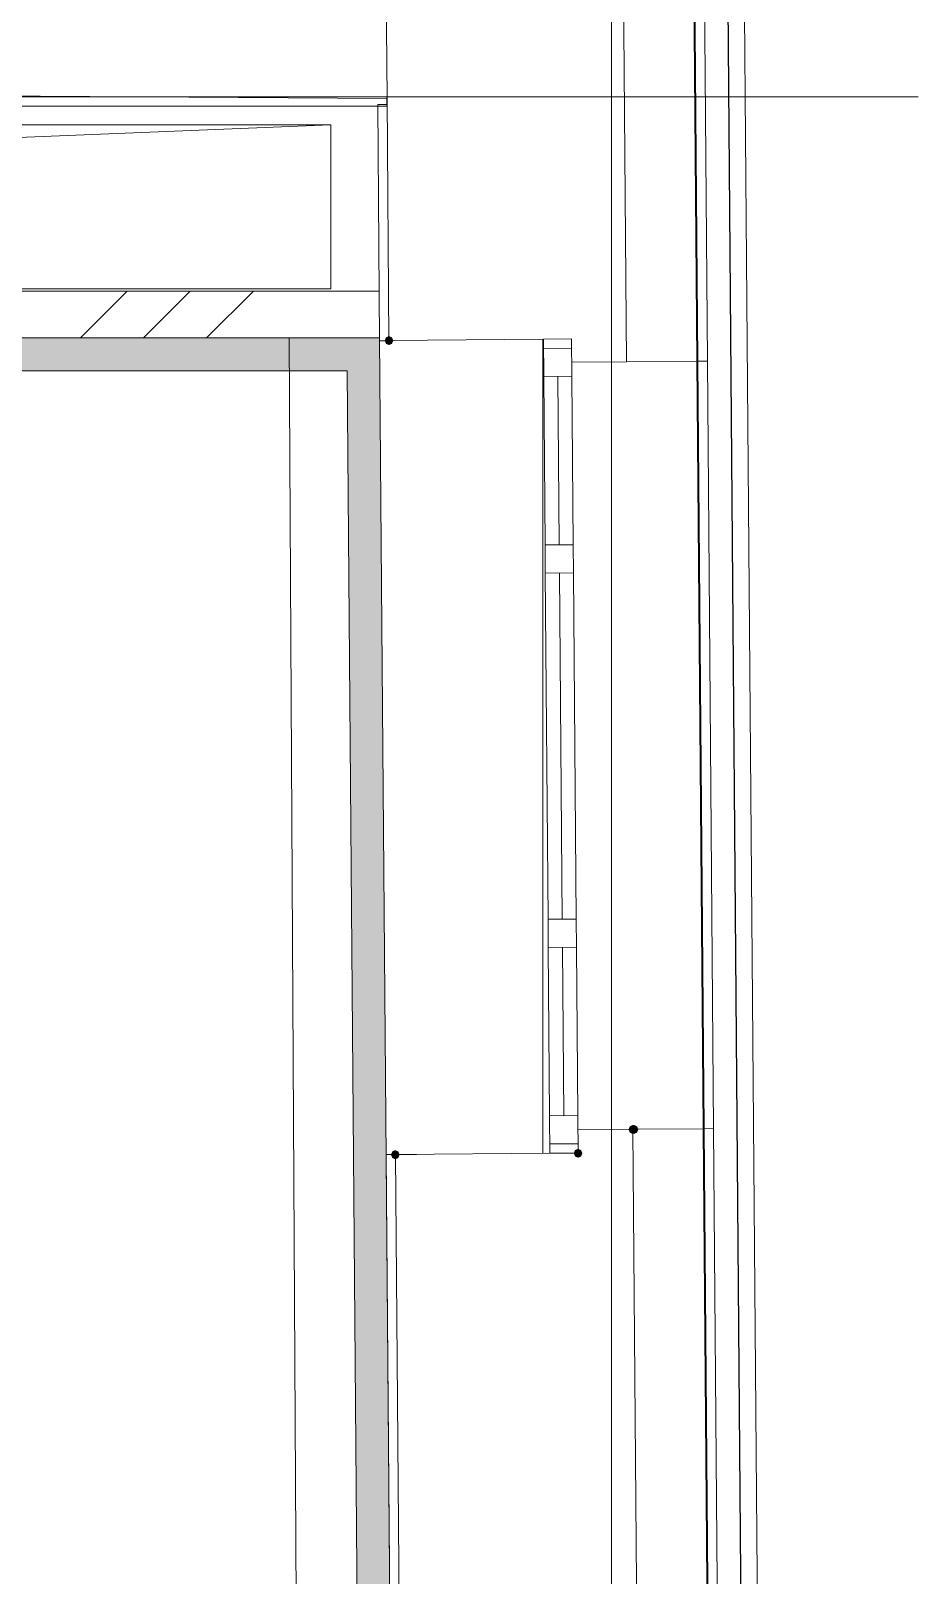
# Model space of a CAD drawing. Header units: millimetres. Extents: x 0 to 1189, y 0 to 841.
# Drawn here: x 844.77 to 863.73, y 621.78 to 654.78 of the extents above; entities that cross this region are included whole.
import ezdxf

# ---------------------------------------------------------------- set-up
doc = ezdxf.new("R2010")
doc.units = ezdxf.units.MM

msp = doc.modelspace()

# ---------------------------------------------------------------- hatches: boundary and pattern name
at = {"true_color": 0xf1d696}
h = msp.add_hatch(color=41, dxfattribs=at)
h.dxf.hatch_style = 2
h.paths.add_polyline_path([(834.910276, 647.51976), (834.910276, 648.219761), (851.518301, 648.219761), (851.523301, 647.51976)])
h = msp.add_hatch(color=41, dxfattribs=at)
h.dxf.hatch_style = 2
h.paths.add_polyline_path([(852.218302, 648.219761), (851.523301, 647.51976), (851.518301, 648.219761)])
h = msp.add_hatch(color=41, dxfattribs=at)
h.dxf.hatch_style = 2
h.paths.add_polyline_path([(851.523301, 647.51976), (852.212302, 648.214761), (852.223302, 647.51976)])
h = msp.add_hatch(color=7)
h.dxf.hatch_style = 2
h.paths.add_polyline_path([(852.328302, 648.157761), (852.35474, 648.094198), (852.418302, 648.067761), (852.481865, 648.094198), (852.508302, 648.157761), (852.508302, 648.167761), (852.481865, 648.231324), (852.418302, 648.257761), (852.35474, 648.231324), (852.328302, 648.167761)])
h = msp.add_hatch(color=41, dxfattribs=at)
h.dxf.hatch_style = 2
h.paths.add_polyline_path([(852.223302, 647.51976), (853.459304, 494.774527), (852.759303, 494.774527), (851.523301, 647.51976)])
h = msp.add_hatch(color=7)
h.dxf.hatch_style = 2
h.paths.add_polyline_path([(857.71931, 631.309735), (857.692873, 631.373298), (857.62931, 631.399735), (857.565748, 631.373298), (857.53931, 631.309735), (857.53931, 631.299735), (857.565748, 631.236173), (857.62931, 631.209735), (857.692873, 631.236173), (857.71931, 631.299735)])
h = msp.add_hatch(color=7)
h.dxf.hatch_style = 2
h.paths.add_polyline_path([(857.56531, 631.299735), (857.591748, 631.236173), (857.65531, 631.209735), (857.718873, 631.236173), (857.74531, 631.299735), (857.74531, 631.309735), (857.718873, 631.373298), (857.65531, 631.399735), (857.591748, 631.373298), (857.56531, 631.309735)])
h = msp.add_hatch(color=7)
h.dxf.hatch_style = 2
h.paths.add_polyline_path([(852.463302, 630.758734), (852.48974, 630.695172), (852.553303, 630.668734), (852.616865, 630.695172), (852.643303, 630.758734), (852.643303, 630.772734), (852.616865, 630.836297), (852.553303, 630.862735), (852.48974, 630.836297), (852.463302, 630.772734)])
h = msp.add_hatch(color=7)
h.dxf.hatch_style = 2
h.paths.add_polyline_path([(856.369308, 630.790734), (856.395746, 630.727172), (856.459308, 630.700734), (856.522871, 630.727172), (856.549309, 630.790734), (856.549309, 630.800734), (856.522871, 630.864297), (856.459308, 630.890735), (856.395746, 630.864297), (856.369308, 630.800734)])

# ---------------------------------------------------------------- linework, layer by layer
at = {"color": 7, "lineweight": 0}
for points in [[(857.17331, 238.825136), (857.17331, 730.151886)], [(859.449313, 725.459879), (860.321314, 617.378714)], [(859.096313, 725.109878), (859.968314, 617.374714)], [(859.971314, 617.374714), (859.102313, 725.109878)], [(858.996312, 647.72176), (858.376311, 724.409877)], [(858.402311, 724.409877), (859.022312, 647.72176)], [(859.222313, 647.72276), (858.600312, 724.609878)], [(856.929309, 717.809867), (857.49631, 647.70976)], [(852.376302, 653.338769), (852.346302, 657.138775)], [(793.074212, 653.732769), (852.376302, 653.338769)], [(202.529309, 653.371769), (863.72632, 653.371769)], [(852.374302, 653.371769), (843.174288, 653.371769)], [(843.174288, 653.171769), (852.374302, 653.171769)], [(852.378302, 653.208769), (852.178302, 653.206769)], [(852.178302, 653.206769), (852.218302, 648.156761)], [(852.374302, 653.171769), (852.374302, 653.371769)], [(852.376302, 653.338769), (852.418302, 648.167761)], [(836.173277, 652.771768), (851.1733, 652.771768)], [(851.1733, 652.771768), (836.173277, 652.771768)], [(836.756278, 652.188767), (851.1733, 652.771768)], [(851.1733, 652.771768), (851.1733, 649.271763)], [(851.1733, 649.271763), (851.1733, 652.771768)], [(851.869301, 649.219763), (835.910277, 649.219763)], [(851.1733, 649.271763), (836.173277, 649.271763)], [(836.173277, 649.271763), (851.1733, 649.271763)], [(845.823292, 648.219761), (846.823294, 649.219763)], [(847.172294, 648.219761), (848.172296, 649.219763)], [(848.522296, 648.219761), (849.522298, 649.219763)], [(852.210302, 649.219763), (851.869301, 649.219763)], [(834.910276, 648.219761), (852.218302, 648.219761)], [(851.518301, 648.219761), (834.910276, 648.219761)], [(850.284299, 648.219761), (850.6993, 573.680647)], [(852.218302, 648.219761), (851.518301, 648.219761)], [(853.459304, 494.774527), (852.218302, 648.219761)], [(852.218302, 648.156761), (852.418302, 648.157761)], [(852.418302, 648.167761), (855.718307, 648.194761)], [(855.708307, 630.793734), (855.708307, 648.194761)], [(855.718307, 648.194761), (856.318308, 648.199761)], [(856.318308, 648.199761), (855.718307, 648.194761)], [(855.725307, 647.39476), (855.718307, 648.194761)], [(855.718307, 648.194761), (855.725307, 647.39476)], [(856.318308, 648.199761), (856.325308, 647.39976)], [(856.325308, 647.39976), (856.318308, 648.199761)], [(855.720307, 647.994761), (856.320308, 647.999761)], [(834.210274, 647.51976), (851.523301, 647.51976)], [(851.523301, 647.51976), (852.759303, 494.774527)], [(856.322308, 647.69976), (857.49631, 647.70976)], [(857.49631, 647.70976), (858.996312, 647.72176)], [(858.996312, 647.72176), (859.129313, 631.321735)], [(859.022312, 647.72176), (859.222313, 647.72276)], [(859.155313, 631.321735), (859.022312, 647.72176)], [(859.355313, 631.323735), (859.222313, 647.72276)], [(856.325308, 647.39976), (855.725307, 647.39476)], [(855.754307, 643.794754), (855.725307, 647.39476)], [(856.025308, 647.39776), (856.054308, 643.797754)], [(856.325308, 647.39976), (856.354308, 643.799754)], [(855.754307, 643.794754), (856.354308, 643.799754)], [(855.759307, 643.194753), (855.754307, 643.794754)], [(855.754307, 643.794754), (855.759307, 643.194753)], [(856.354308, 643.799754), (856.359308, 643.199753)], [(856.359308, 643.199753), (856.354308, 643.799754)], [(856.359308, 643.199753), (855.759307, 643.194753)], [(855.818307, 635.795742), (855.759307, 643.194753)], [(856.059308, 643.197753), (856.118308, 635.797742)], [(856.359308, 643.199753), (856.418308, 635.799742)], [(855.818307, 635.795742), (856.418308, 635.799742)], [(855.823308, 635.195741), (855.818307, 635.795742)], [(855.818307, 635.795742), (855.823308, 635.195741)], [(856.418308, 635.799742), (856.423308, 635.199741)], [(856.423308, 635.199741), (856.418308, 635.799742)], [(856.423308, 635.199741), (855.823308, 635.195741)], [(855.852308, 631.595736), (855.823308, 635.195741)], [(856.123308, 635.197741), (856.152308, 631.597736)], [(856.423308, 635.199741), (856.452308, 631.600736)], [(856.452308, 631.600736), (855.852308, 631.595736)], [(855.852308, 631.595736), (855.859308, 630.795734)], [(855.852308, 631.595736), (855.859308, 630.795734)], [(856.459308, 630.800734), (856.452308, 631.600736)], [(856.459308, 630.800734), (856.452308, 631.600736)], [(857.65531, 631.309735), (856.455308, 631.300735)], [(857.62931, 631.299735), (857.843311, 604.860695)], [(857.62931, 631.299735), (857.65531, 631.299735)], [(859.129313, 631.321735), (857.65531, 631.309735)], [(859.343313, 604.872695), (859.129313, 631.321735)], [(859.355313, 631.323735), (859.155313, 631.321735)], [(859.155313, 631.321735), (859.369313, 604.872695)], [(859.569313, 604.874695), (859.355313, 631.323735)], [(855.857308, 630.995735), (856.457308, 631.000735)], [(852.559303, 630.768734), (852.359302, 630.766734)], [(852.359302, 630.756734), (852.565303, 605.307695)], [(852.553303, 630.772734), (853.007303, 630.772734)], [(855.859308, 630.795734), (852.559303, 630.768734)], [(852.559303, 630.768734), (852.765303, 605.319695)], [(855.859308, 630.795734), (856.459308, 630.800734)], [(855.859308, 630.795734), (856.459308, 630.800734)]]:
    msp.add_lwpolyline(points, dxfattribs=at)

doc.saveas('drawing.dxf')
